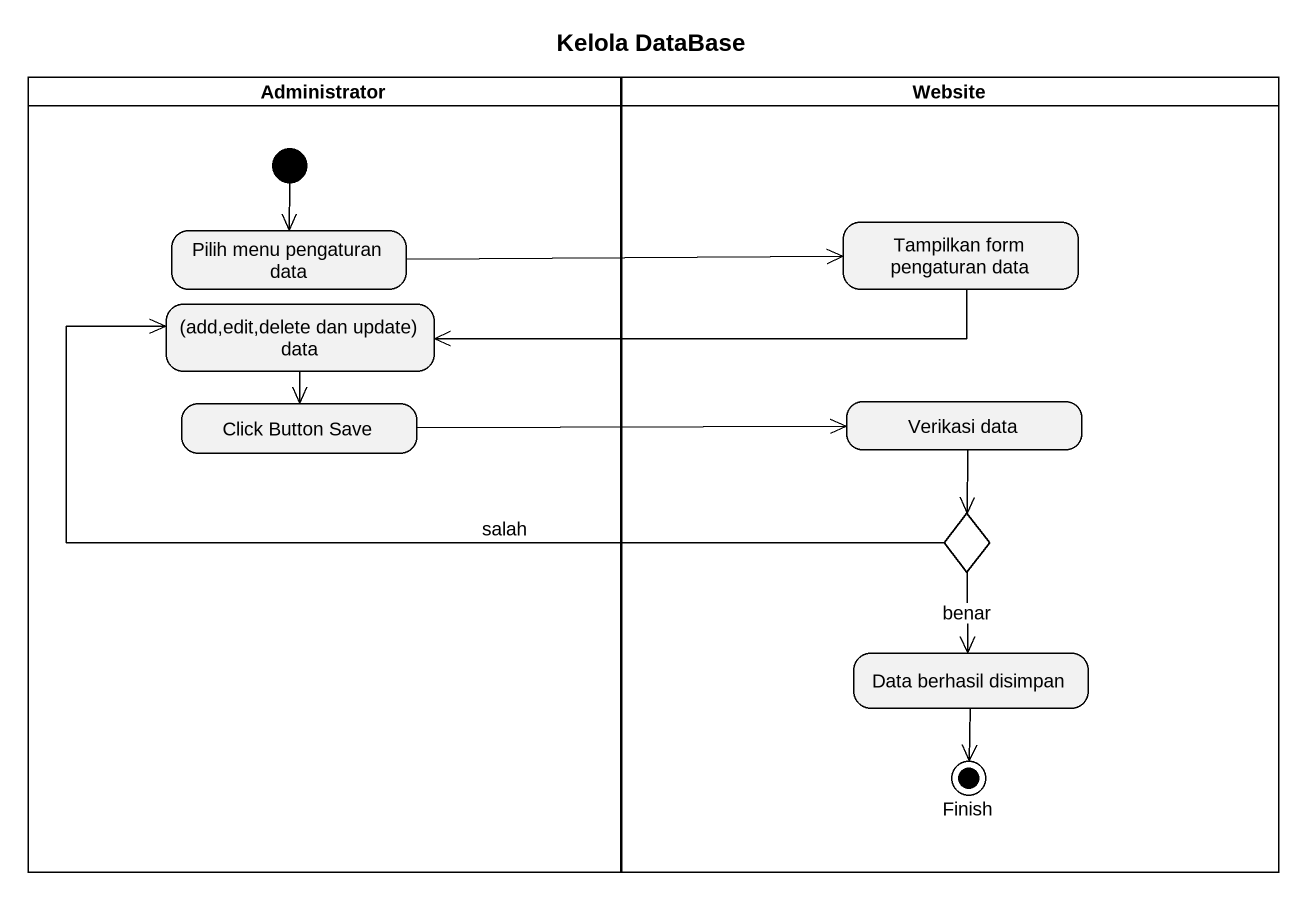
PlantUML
@startuml
title Kelola DataBase
hide empty description
state Administrator <<partition>> {
  state "(add,edit,delete dan update) data" as add_edit_delete_dan_update
  state "Pilih menu pengaturan data" as Pilih_menu_pengaturan_data
  state "Click Button Save" as Click_Button_Save
  [*] --> Pilih_menu_pengaturan_data
}
state Website <<partition>> {
  state "Tampilkan form pengaturan data" as Tampilkan_form_pengaturan
  state "Verikasi data" as Verikasi_data
  state choice1 <<choice>>
  state "Data berhasil disimpan" as Data_berhasil_disimpan
  state Finish <<end>>
}
Tampilkan_form_pengaturan -left-> add_edit_delete_dan_update
add_edit_delete_dan_update --> Click_Button_Save
Pilih_menu_pengaturan_data -right-> Tampilkan_form_pengaturan
Click_Button_Save -right-> Verikasi_data
Verikasi_data --> choice1
choice1 -left-> add_edit_delete_dan_update : salah
choice1 --> Data_berhasil_disimpan : benar
Data_berhasil_disimpan --> Finish
@enduml
